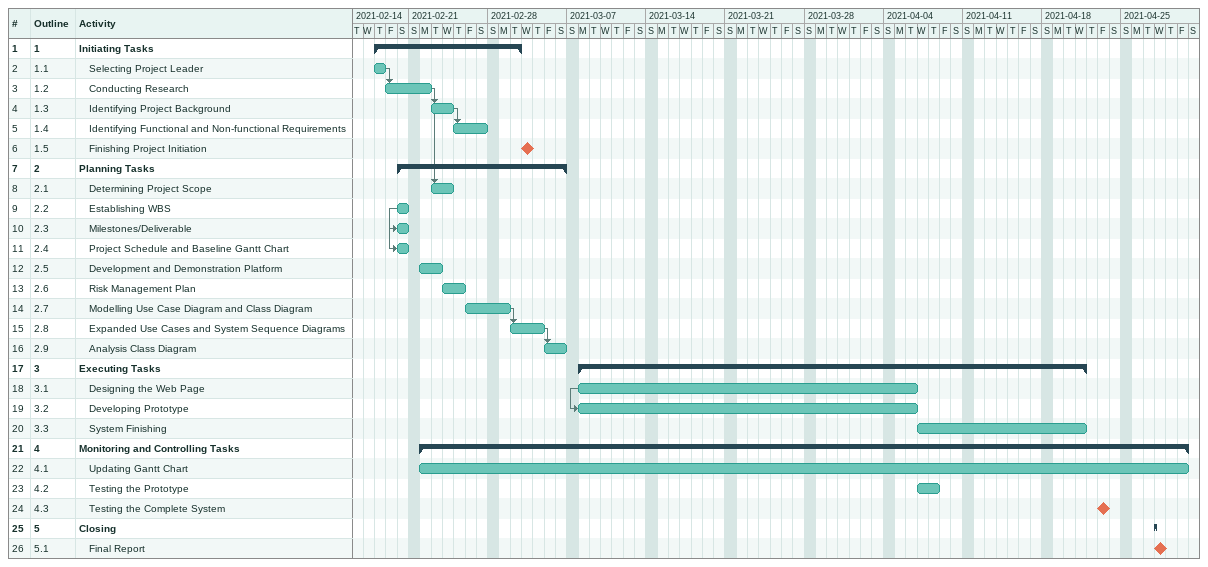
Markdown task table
| ID | WBS | Task | Start | Finish | Predecessors |
|---|---|---|---|---|---|
| 1 | 1 | **Initiating Tasks** | 2021-02-18 | 2021-03-02 |  |
| 2 | 1.1 | Selecting Project Leader | 2021-02-18 | 2021-02-18 |  |
| 3 | 1.2 | Conducting Research | 2021-02-19 | 2021-02-22 | 2 |
| 4 | 1.3 | Identifying Project Background | 2021-02-23 | 2021-02-24 | 3 |
| 5 | 1.4 | Identifying Functional and Non-functional Requirements | 2021-02-25 | 2021-02-27 | 4 |
| 6 | 1.5 | Finishing Project Initiation (milestone) | 2021-03-03 | 2021-03-03 |  |
| 7 | 2 | **Planning Tasks** | 2021-02-20 | 2021-03-06 |  |
| 8 | 2.1 | Determining Project Scope | 2021-02-23 | 2021-02-24 | 3 |
| 9 | 2.2 | Establishing WBS | 2021-02-20 | 2021-02-20 |  |
| 10 | 2.3 | Milestones/Deliverable | 2021-02-20 | 2021-02-20 | 9SS |
| 11 | 2.4 | Project Schedule and Baseline Gantt Chart | 2021-02-20 | 2021-02-20 | 10SS |
| 12 | 2.5 | Development and Demonstration Platform | 2021-02-22 | 2021-02-23 |  |
| 13 | 2.6 | Risk Management Plan | 2021-02-24 | 2021-02-25 |  |
| 14 | 2.7 | Modelling Use Case Diagram and Class Diagram | 2021-02-26 | 2021-03-01 |  |
| 15 | 2.8 | Expanded Use Cases and System Sequence Diagrams | 2021-03-02 | 2021-03-04 | 14 |
| 16 | 2.9 | Analysis Class Diagram | 2021-03-05 | 2021-03-06 | 15 |
| 17 | 3 | **Executing Tasks** | 2021-03-08 | 2021-04-21 |  |
| 18 | 3.1 | Designing the Web Page | 2021-03-08 | 2021-04-06 |  |
| 19 | 3.2 | Developing Prototype | 2021-03-08 | 2021-04-06 | 18SS |
| 20 | 3.3 | System Finishing | 2021-04-07 | 2021-04-21 |  |
| 21 | 4 | **Monitoring and Controlling Tasks** | 2021-02-22 | 2021-04-30 |  |
| 22 | 4.1 | Updating Gantt Chart | 2021-02-22 | 2021-04-30 |  |
| 23 | 4.2 | Testing the Prototype | 2021-04-07 | 2021-04-08 |  |
| 24 | 4.3 | Testing the Complete System (milestone) | 2021-04-23 | 2021-04-23 |  |
| 25 | 5 | **Closing** | 2021-04-28 | 2021-04-28 |  |
| 26 | 5.1 | Final Report (milestone) | 2021-04-28 | 2021-04-28 |  |
